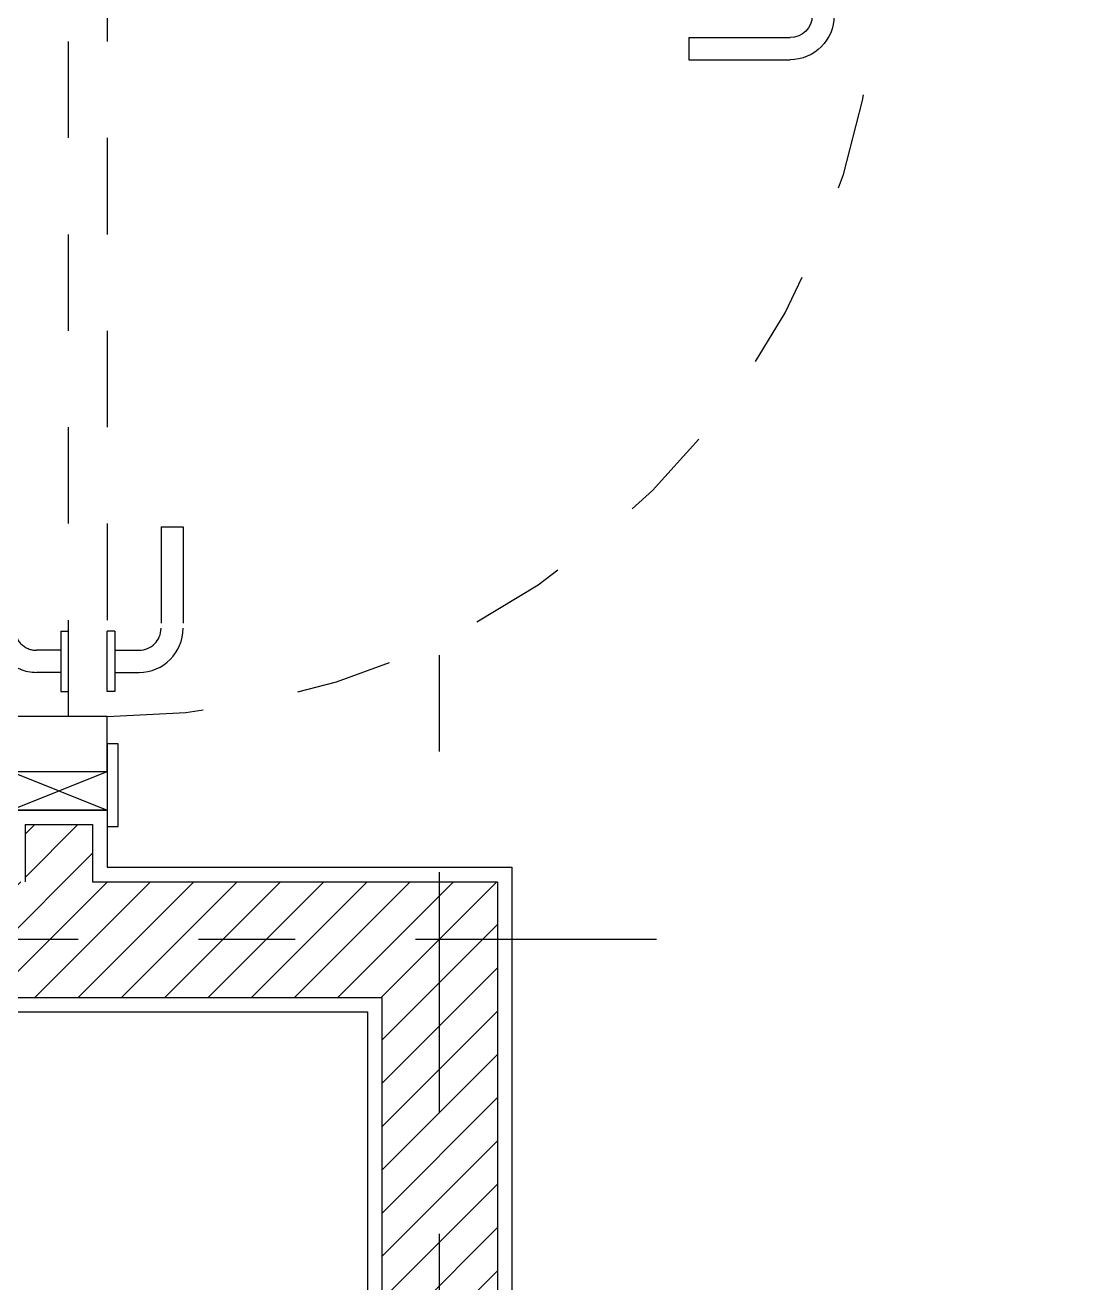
# Model space of a CAD drawing. Header units: millimetres. Extents: x 105 to 1807, y -268 to 915.
# Drawn here: x 987.264 to 988.356, y 436.787 to 438.091 of the extents above; entities that cross this region are included whole.
import ezdxf

# ---------------------------------------------------------------- set-up
doc = ezdxf.new("R2010")
doc.units = ezdxf.units.MM
doc.linetypes.add('HIDDEN2', pattern=[0.1875, 0.125, -0.0625])
doc.linetypes.add('TRAZO_Y_PUNTO', pattern=[1, 0.5, -0.25, 0, -0.25])
for name, color, linetype in [('CARPINTERIA', 3, 'Continuous'), ('EJE', 8, 'Continuous'), ('ENLUCIDO', 8, 'Continuous'), ('MURO', 6, 'Continuous'), ('SOMBREADO', 8, 'Continuous')]:
    doc.layers.add(name, color=color, linetype=linetype)

# ---------------------------------------------------------------- blocks, each defined once
blk = doc.blocks.new('F_Maneta_FSB-001_Planta')
for p, q in [((-0.02750000000001052, -0.007000000000005002), (-0.02749999999999631, 0)), ((-0.02749999999999631, 0), (0.02749999999999631, 0)), ((0.02749999999999631, -0.007000000000005002), (0.02749999999999631, 0)), ((0.02749999999999631, -0.007000000000005002), (-0.02750000000001052, -0.007000000000005002)), ((-0.01000000000001222, -0.007000000000005002), (-0.00999999999999801, -0.02900000000001057)), ((0.00999999999999801, -0.007000000000005002), (0.00999999999999801, -0.02900000000001057)), ((0.1219999999999928, -0.04900000000000659), (0.02999999999999403, -0.04900000000000659)), ((0.1219999999999928, -0.04900000000000659), (0.1219999999999928, -0.06900000000000261)), ((0.1219999999999928, -0.06900000000000261), (0.02999999999999403, -0.06900000000000261))]:
    blk.add_line(p, q)
for radius in [0.04, 0.02]:
    blk.add_arc((0.02999999999999403, -0.02900000000001057), radius, 180, 270)
blk = doc.blocks.new('pndo')
at = {"layer": 'CARPINTERIA', "linetype": 'HIDDEN2', "ltscale": 0.25}
for p, q in [((439.7526490142763, 452.2157188359238), (439.8577918714191, 452.2157188359236)), ((439.7526490142762, 452.1928616930666), (439.7526490142763, 452.2157188359238)), ((439.7526490142762, 452.1928616930666), (439.857791871419, 452.1928616930664)), ((439.8806490142761, 452.1448616930664), (439.8806490142761, 452.1700045502092)), ((439.9035061571332, 452.1448616930664), (439.9035061571332, 452.1700045502092)), ((439.860649014276, 452.1448616930666), (439.9235061571333, 452.1448616930663)), ((439.860649014276, 452.1448616930666), (439.860649014276, 452.1368616930665)), ((439.9235061571333, 452.1448616930663), (439.9235061571332, 452.1368616930663)), ((439.1492204428475, 452.1368616930677), (439.9492204428475, 452.1368616930663)), ((439.9235061571332, 452.1368616930663), (439.860649014276, 452.1368616930665)), ((439.860649014276, 452.0888616930664), (439.860649014276, 452.0968616930665)), ((439.9235061571331, 452.0968616930663), (439.860649014276, 452.0968616930665)), ((439.860649014276, 452.0888616930664), (439.9235061571331, 452.0888616930662)), ((439.880649014276, 452.0888616930663), (439.8806490142759, 452.0637188359236)), ((439.9035061571332, 452.0888616930663), (439.903506157133, 452.0637188359235)), ((439.9235061571331, 452.0888616930662), (439.9235061571331, 452.0968616930663)), ((439.1492204428474, 452.0368616930689), (439.9492204428474, 452.0368616930676)), ((439.7526490142758, 452.0408616930666), (439.7526490142758, 452.0180045502095)), ((439.7526490142758, 452.0408616930666), (439.8577918714187, 452.0408616930664)), ((439.7526490142758, 452.0180045502095), (439.8577918714187, 452.0180045502093))]:
    blk.add_line(p, q, dxfattribs=at)
at = {"layer": 'CARPINTERIA'}
for p, q in [((439.0920775857048, 452.1368616930678), (439.0520775857048, 452.1368616930679)), ((439.0520775857048, 452.1368616930679), (439.0520775857046, 452.0368616930692)), ((439.0920775857045, 452.0368616930691), (439.0520775857047, 452.1368616930679)), ((439.0520775857046, 452.0368616930692), (439.0920775857048, 452.1368616930678)), ((439.0920775857048, 452.1368616930678), (439.1492204428476, 452.1368616930677)), ((439.0920775857045, 452.0368616930691), (439.0920775857048, 452.1368616930679)), ((440.0063632999904, 452.1368616930662), (439.9492204428475, 452.1368616930662)), ((440.0063632999901, 452.0368616930675), (440.0063632999904, 452.1368616930663)), ((440.0063632999904, 452.1368616930663), (440.0463632999903, 452.1368616930661)), ((440.0063632999901, 452.0368616930675), (440.0463632999903, 452.1368616930661)), ((440.0463632999903, 452.0368616930675), (440.0063632999904, 452.1368616930663)), ((440.0463632999903, 452.1368616930661), (440.0463632999903, 452.0368616930675)), ((439.0920775857045, 452.0368616930691), (439.0920775857047, 452.1140045502091)), ((439.1492204428475, 452.114004550209), (439.1492204428474, 452.0368616930689)), ((439.9492204428475, 452.1140045502076), (439.9492204428473, 452.0368616930675)), ((440.0063632999901, 452.0368616930675), (440.0063632999904, 452.1140045502076)), ((439.1492204428474, 452.0368616930689), (439.0920775857045, 452.0368616930691)), ((439.9492204428474, 452.0368616930676), (440.0063632999901, 452.0368616930675))]:
    blk.add_line(p, q, dxfattribs=at)
for points in [[(439.1492204428475, 452.1368616930677), (439.149220442849, 452.9368616930678), (439.1892204428489, 452.9368616930676), (439.1892204428476, 452.1368616930675)], [(439.0349347285617, 452.1368616930679), (439.0349347285618, 452.1482902644965), (439.1206490142761, 452.1482902644963), (439.1206490142761, 452.1368616930678)], [(440.0635061571333, 452.1368616930661), (440.0635061571332, 452.1482902644947), (439.977791871419, 452.1482902644949), (439.9777918714189, 452.1368616930662)], [(439.0349347285617, 452.0254331216407), (439.0349347285617, 452.0368616930692), (439.1206490142758, 452.036861693069), (439.120649014276, 452.0254331216404)], [(440.063506157133, 452.0254331216389), (440.063506157133, 452.0368616930674), (439.9777918714187, 452.0368616930676), (439.9777918714187, 452.025433121639)]]:
    blk.add_lwpolyline(points, close=True, dxfattribs=at)
at = {"layer": 'CARPINTERIA', "linetype": 'HIDDEN2', "ltscale": 0.25}
blk.add_lwpolyline([(439.1492204428475, 452.1368616930677), (439.9492204428475, 452.1368616930663), (439.9492204428474, 452.0968616930663), (439.1492204428474, 452.0968616930678)], close=True, dxfattribs=at)
for centre, radius, start, end in [((439.1492204428475, 452.1368616930677), 0.8000000000000619, 359.9999999998974, 89.99999999989598), ((439.857791871419, 452.1700045502093), 0.04571428571428572, 359.9999999998974, 89.99999999989598), ((439.857791871419, 452.1700045502093), 0.02285714285714286, 359.9999999998974, 89.99999999989598), ((439.8577918714188, 452.0637188359236), 0.02285714285714286, 269.999999999896, 359.9999999998974), ((439.8577918714188, 452.0637188359236), 0.04571428571428572, 269.999999999896, 359.9999999998974)]:
    blk.add_arc(centre, radius, start, end, dxfattribs=at)
at = {"layer": 'CARPINTERIA', "xscale": 1.14285714285711, "yscale": 1.14285714285711, "zscale": 1.14285714285711, "rotation": 269.9999999998696}
blk.add_blockref('F_Maneta_FSB-001_Planta', (439.1492204428487, 452.8797188359248), dxfattribs=at)
at = {"layer": 'CARPINTERIA', "extrusion": (0, 0, -1), "xscale": 1.14285714285711, "yscale": 1.14285714285711, "zscale": -1.142857142857143, "rotation": 270.0000000001304}
blk.add_blockref('F_Maneta_FSB-001_Planta', (-439.1892204428489, 452.8797188359247), dxfattribs=at)

msp = doc.modelspace()

# ---------------------------------------------------------------- hatches: boundary and pattern name
at = {"layer": 'SOMBREADO'}
h = msp.add_hatch(dxfattribs=at)
h.set_pattern_fill('ANSI31', color=256, scale=0.01, style=0)
h.set_pattern_definition([(45, (804.3497672745629, 370.0487736140975), (-0.02245064030267288, 0.02245064030267288), [])])
h.paths.add_polyline_path([(987.7537527885437, 437.2027317451218), (987.3337527885441, 437.2027317451217), (987.3337527885442, 437.2620714421112), (987.2637527885441, 437.2620714421107), (987.2637527885438, 437.2027317451217), (985.4963509928101, 437.2027317451219), (985.4963509928104, 437.0827317451218), (987.6337527885438, 437.0827317451219), (987.6337527885447, 434.7127317451219), (994.1737527885435, 434.7127317451221), (994.1737527885439, 434.9345444507594), (994.1037527885469, 434.9345444507593), (994.1037527885472, 434.772731745122), (987.753752788545, 434.7727317451219)])

# ---------------------------------------------------------------- linework, layer by layer
at = {"layer": 'EJE', "linetype": 'TRAZO_Y_PUNTO', "ltscale": 0.5}
for p, q in [((987.6937527885448, 434.5627317451219), (987.6937527885448, 437.4873395539967)), ((987.9187527885439, 437.1427317451196), (981.1987527885434, 437.1427317451195))]:
    msp.add_line(p, q, dxfattribs=at)
at = {"layer": 'ENLUCIDO'}
for p, q in [((987.248752788544, 437.2770714421105), (987.3487527885426, 437.2770714421112)), ((987.3487527885442, 437.2770714421113), (987.3487527885441, 437.2177317451217)), ((987.3487527885441, 437.2177317451217), (987.7687527885437, 437.2177317451218)), ((987.7687527885437, 437.2177317451218), (987.7687527885448, 434.787731745122)), ((985.4813509928105, 437.0677317451218), (987.6187527885437, 437.0677317451218)), ((987.6187527885437, 437.0677317451218), (987.6187527885448, 434.7127317451219))]:
    msp.add_line(p, q, dxfattribs=at)
at = {"layer": 'MURO'}
for p, q in [((987.263752788544, 437.2620714421106), (987.333752788544, 437.2620714421111)), ((987.263752788544, 437.2620714421105), (987.2637527885438, 437.2027317451218)), ((987.3337527885441, 437.2620714421111), (987.333752788544, 437.2027317451217)), ((987.333752788544, 437.2027317451217), (987.7537527885436, 437.2027317451218)), ((987.7537527885436, 437.2027317451218), (987.753752788545, 434.7727317451218)), ((985.4963509928102, 437.0827317451218), (987.6337527885438, 437.0827317451219)), ((987.6337527885438, 437.0827317451219), (987.6337527885448, 434.7127317451219))]:
    msp.add_line(p, q, dxfattribs=at)

# ---------------------------------------------------------------- block references
at = {"layer": 'CARPINTERIA', "rotation": 270.0000000004559}
msp.add_blockref('pndo', (535.2118910919746, 877.3234347385035), dxfattribs=at)

doc.saveas('drawing.dxf')
